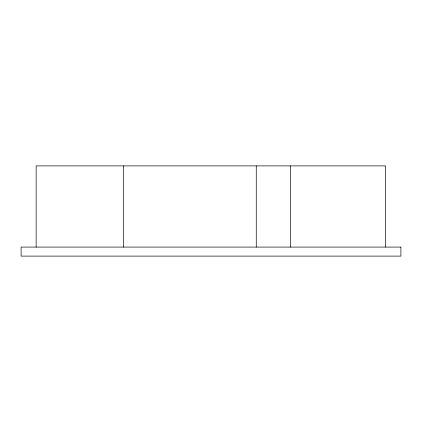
<?xml version="1.0" encoding="UTF-8"?>
<svg xmlns="http://www.w3.org/2000/svg" width="422" height="422" viewBox="0 0 422 422"><rect width="100%" height="100%" fill="white"/><g stroke="black" fill="none" stroke-linecap="round" stroke-linejoin="round"><path stroke-width="0.63" d="M385.566 247.086L385.566 165.893L36.134 165.893L36.134 247.086M290.536 165.893L290.536 247.086M256.26 165.893L256.26 247.086M123.34 165.893L123.34 247.086M400.9 247.086L21.1 247.086L21.1 256.107L400.9 256.107L400.9 247.086"/></g></svg>
